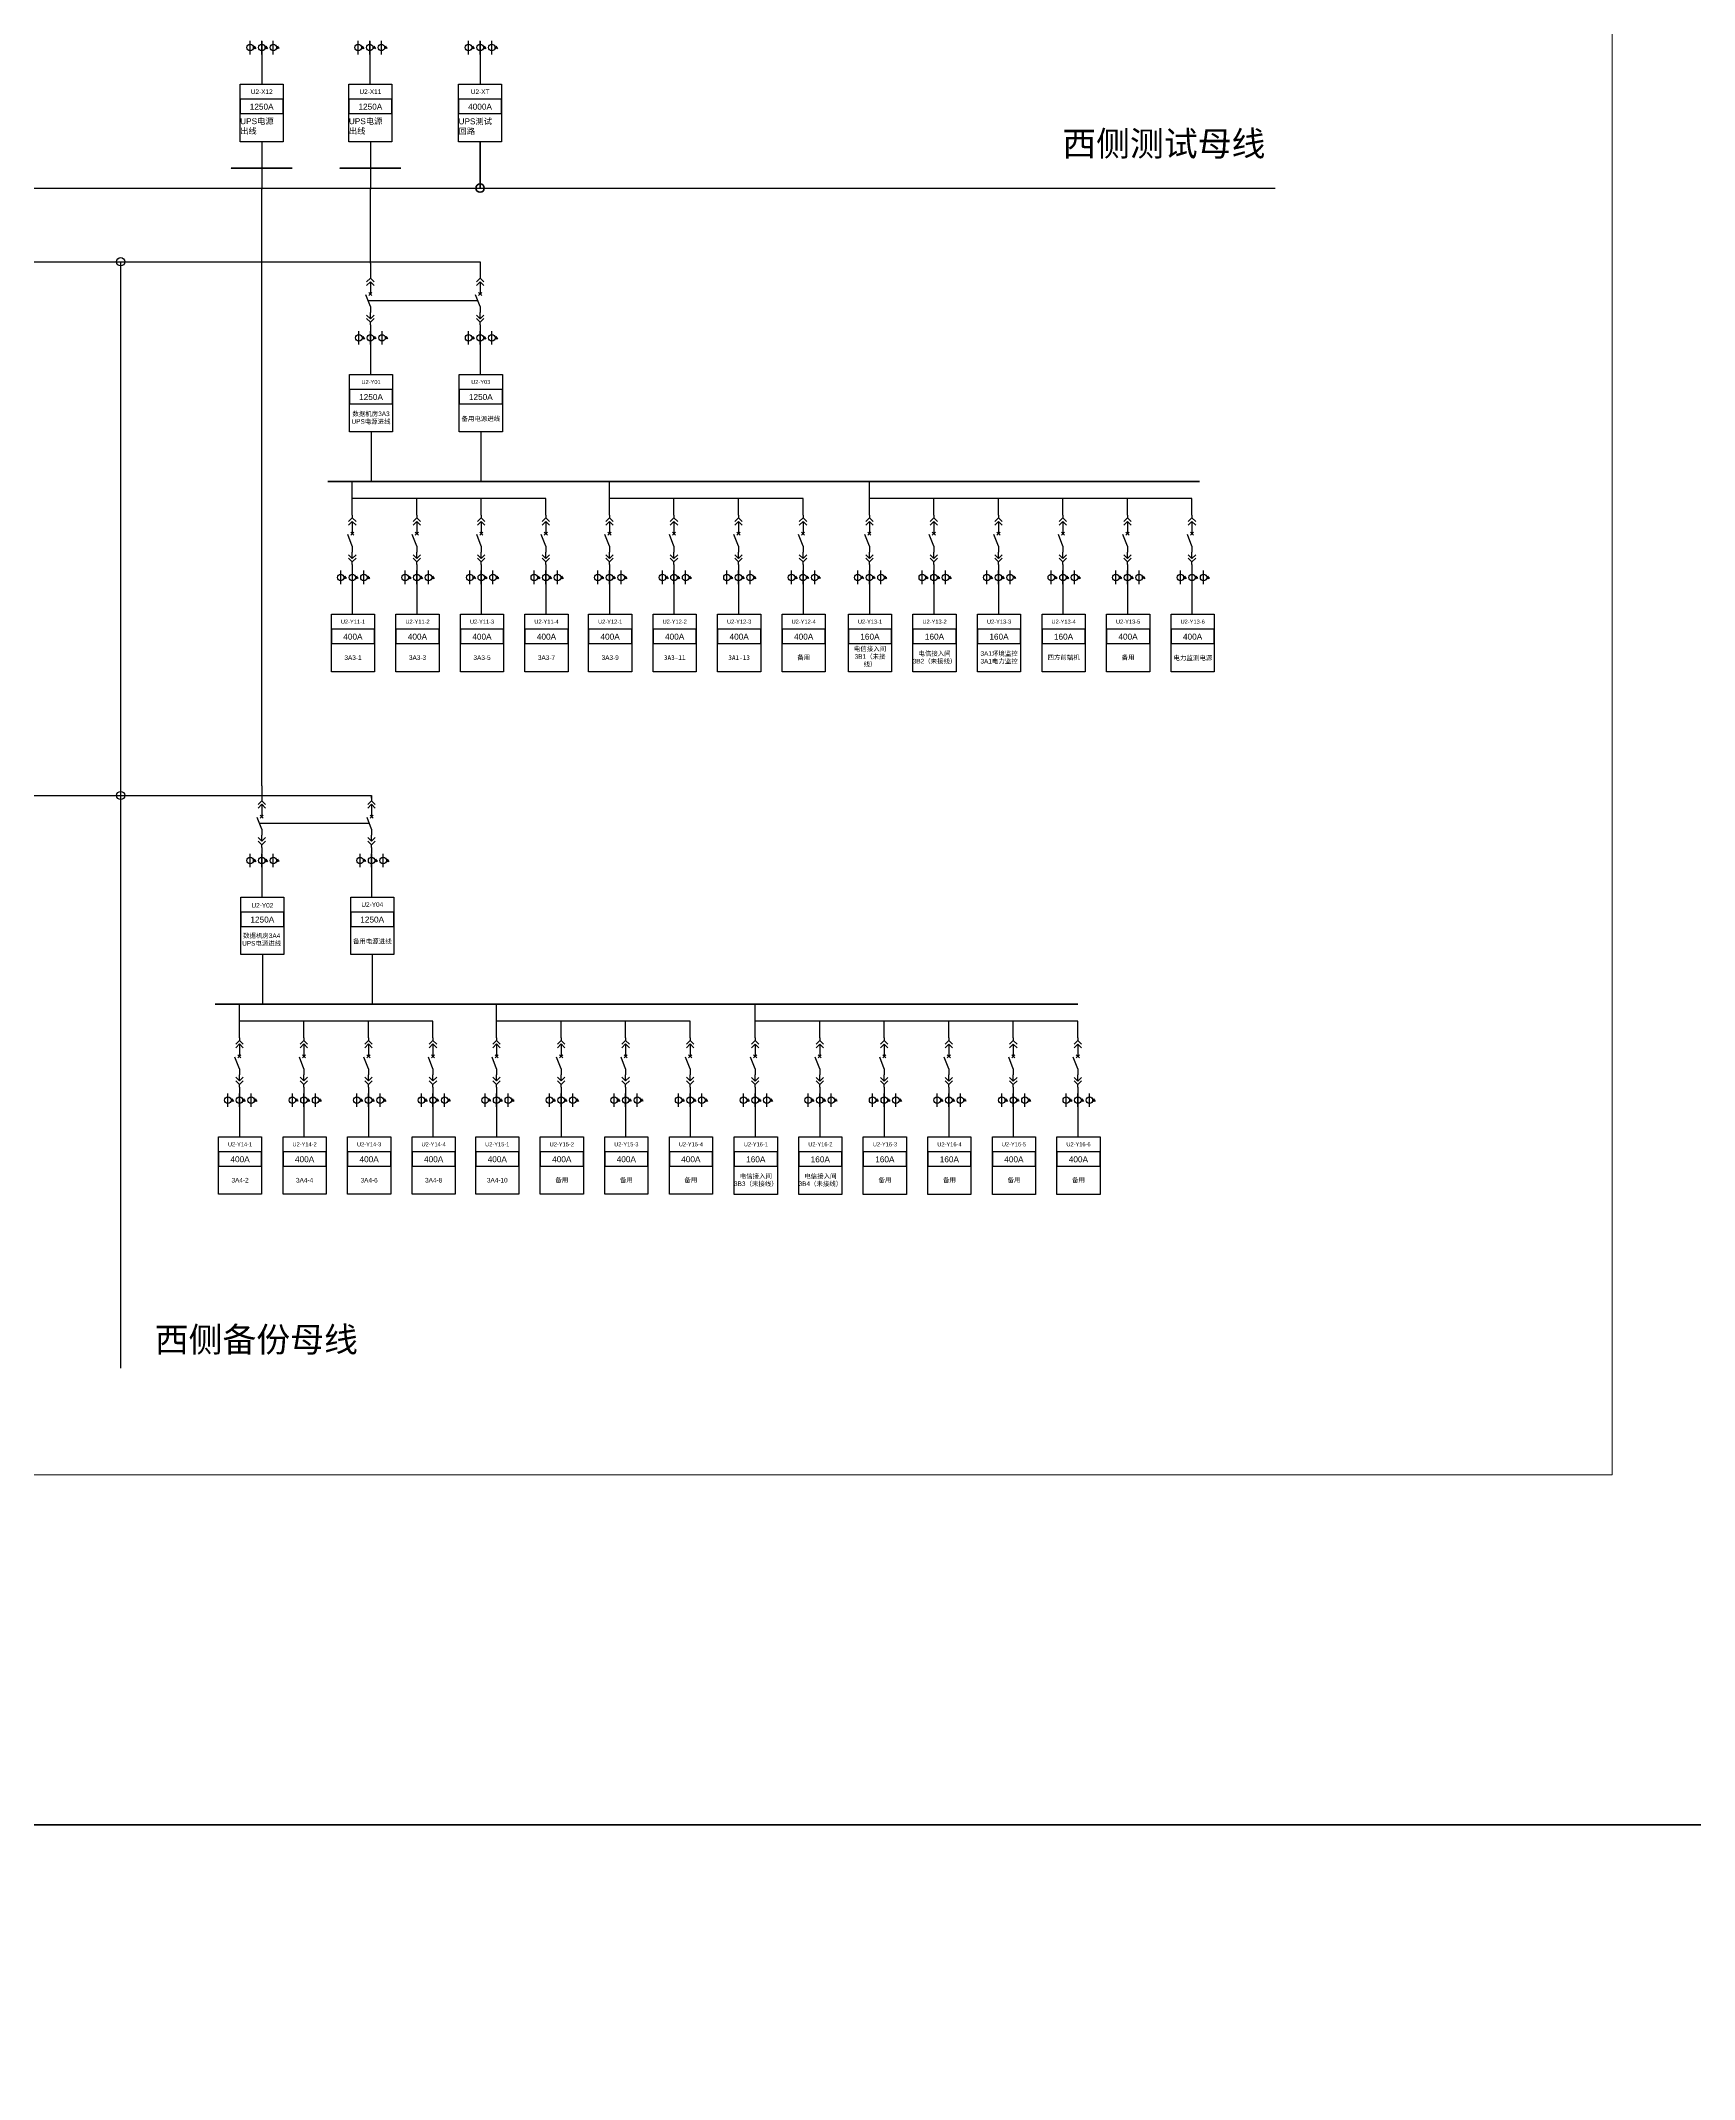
# Model space of a CAD drawing. Header units: millimetres. Extents: x -3460 to -460, y 6070 to 9130.
# Drawn here: x -2460.6 to -2260.7, y 6889.3 to 7135.6 of the extents above; entities that cross this region are included whole.
import ezdxf
from ezdxf.enums import TextEntityAlignment as Align

# ---------------------------------------------------------------- set-up
doc = ezdxf.new("R2010")
doc.units = ezdxf.units.MM
doc.header["$LTSCALE"] = 1000
doc.header["$MEASUREMENT"] = 0
doc.linetypes.add('DASHED', pattern=[0.75, 0.5, -0.25])
doc.linetypes.add('HIDDEN', pattern=[0.375, 0.25, -0.125])
doc.styles.get("Standard").update_dxf_attribs({"font": 'arial.ttf'})

# ---------------------------------------------------------------- blocks, each defined once
blk = doc.blocks.new('A$C03DD39B5')
for p, q in [((417, 475), (283, 392)), ((417, 422), (283, 339)), ((350, 333), (350, 467))]:
    blk.add_line(p, q)
blk.add_lwpolyline([(700, 167), (0, 167)])
blk.add_circle((350, 167), 167)
blk = doc.blocks.new('DYDQAA05')
at = {"color": 0}
blk.add_lwpolyline([(0, 0), (0, -7)], dxfattribs=at)
blk = doc.blocks.new('DYDQAA03')
at = {"color": 0}
for points in [[(0, 0), (0, -1.5)], [(-2.1, -3.6), (0, -1.5)], [(-2.1, -5.6), (0, -3.5)], [(2.1, -3.6), (0, -1.5)], [(2.1, -5.6), (0, -3.5)], [(0, -3.5), (0, -7)]]:
    blk.add_lwpolyline(points, dxfattribs=at)
blk = doc.blocks.new('DYDQAA09')
at = {"color": 0}
blk.add_lwpolyline([(0, 0), (0, -3.5)], dxfattribs=at)
blk.add_lwpolyline([(0, 0), (0, -3.5)], dxfattribs=at)
blk.add_lwpolyline([(0, 0), (0, -3.5)], dxfattribs=at)
blk.add_lwpolyline([(0, 0), (0, -3.5)], dxfattribs=at)
blk.add_lwpolyline([(0, 0), (0, -3.5)], dxfattribs=at)
blk.add_lwpolyline([(0, 0), (0, -3.5)], dxfattribs=at)
blk.add_lwpolyline([(0, 0), (0, -3.5)], dxfattribs=at)
blk.add_lwpolyline([(0, 0), (0, -3.5)], dxfattribs=at)
blk.add_lwpolyline([(0, 0), (0, -3.5)], dxfattribs=at)
blk = doc.blocks.new('DYDQ0201')
at = {"color": 0}
for points in [[(0.9, -0.9), (-0.9, 0.9)], [(-0.9, -0.9), (0.9, 0.9)], [(0, -7), (-2.6, -0.4)]]:
    blk.add_lwpolyline(points, dxfattribs=at)
blk = doc.blocks.new('DYDQAA04')
at = {"color": 0}
for points in [[(0, -3.5), (0, 0)], [(-2.1, -1.4), (0, -3.5)], [(-2.1, -3.4), (0, -5.5)], [(2.1, -1.4), (0, -3.5)], [(2.1, -3.4), (0, -5.5)], [(0, -7), (0, -5.5)]]:
    blk.add_lwpolyline(points, dxfattribs=at)

msp = doc.modelspace()

# ---------------------------------------------------------------- linework, layer by layer
for p, q in [((-2433.91, 7135.54, -5693.68), (-2433.91, 7133.9, -5693.68)), ((-2433.91, 7133.9, -5693.68), (-2433.91, 7130.33, -5693.68)), ((-2420.86, 7135.54, -5693.68), (-2420.86, 7133.9, -5693.68)), ((-2420.86, 7133.9, -5693.68), (-2420.86, 7130.33, -5693.68)), ((-2407.51, 7135.54, -5693.68), (-2407.51, 7133.9, -5693.68)), ((-2407.51, 7133.9, -5693.68), (-2407.51, 7130.33, -5693.68)), ((-2433.91, 7123.38, -5693.68), (-2433.91, 7117.66, -5693.68)), ((-2420.78, 7123.38, -5725.17), (-2420.78, 7117.66, -5725.17)), ((-2433.91, 7045.55, -9999.96), (-2433.91, 7117.78, -8616.68)), ((-2420.78, 7108.7, -9643.29), (-2420.78, 7117.66, -8260.01)), ((-2420.78, 7100.46, -7442.06), (-2420.78, 7098.83, -7442.06)), ((-2420.78, 7098.83, -7442.06), (-2420.78, 7095.26, -7442.06)), ((-2420.7, 7088.31, -7473.55), (-2420.7, 7082.32, -7002)), ((-2422.96, 7078.25, -8385.29), (-2422.96, 7082.32, -7002)), ((-2391.88, 7078.25, -8385.29), (-2391.88, 7082.32, -7002)), ((-2360.46, 7078.25, -8385.29), (-2360.46, 7082.32, -7002)), ((-2415.17, 7080.29, -7002), (-2422.96, 7080.29, -7693.64)), ((-2415.17, 7078.25, -7002), (-2415.17, 7080.29, -7002)), ((-2407.37, 7080.29, -6310.36), (-2415.17, 7080.29, -7002)), ((-2407.37, 7078.25, -6310.36), (-2407.37, 7080.29, -6310.36)), ((-2399.57, 7080.29, -5618.72), (-2407.37, 7080.29, -6310.36)), ((-2399.57, 7078.25, -5618.72), (-2399.57, 7080.29, -5618.72)), ((-2384.08, 7080.29, -7002), (-2391.88, 7080.29, -7693.64)), ((-2384.08, 7078.25, -7002), (-2384.08, 7080.29, -7002)), ((-2376.28, 7080.29, -6310.36), (-2384.08, 7080.29, -7002)), ((-2376.28, 7078.25, -6310.36), (-2376.28, 7080.29, -6310.36)), ((-2368.48, 7080.29, -5618.72), (-2376.28, 7080.29, -6310.36)), ((-2368.48, 7078.25, -5618.72), (-2368.48, 7080.29, -5618.72)), ((-2352.66, 7080.29, -7002), (-2360.46, 7080.29, -7693.64)), ((-2352.66, 7078.25, -7002), (-2352.66, 7080.29, -7002)), ((-2344.86, 7080.29, -6310.36), (-2352.66, 7080.29, -7002)), ((-2344.86, 7078.25, -6310.36), (-2344.86, 7080.29, -6310.36)), ((-2337.06, 7080.29, -5618.72), (-2344.86, 7080.29, -6310.36)), ((-2337.06, 7078.25, -5618.72), (-2337.06, 7080.29, -5618.72)), ((-2329.26, 7080.29, -4926.64), (-2337.06, 7080.29, -5618.28)), ((-2329.26, 7078.25, -4926.64), (-2329.26, 7080.29, -4926.64)), ((-2321.46, 7080.29, -4235), (-2329.26, 7080.29, -4926.64)), ((-2321.46, 7078.25, -4235), (-2321.46, 7080.29, -4235)), ((-2422.96, 7071.5, -6184.06), (-2422.96, 7069.86, -6184.06)), ((-2422.96, 7069.86, -6184.06), (-2422.96, 7066.3, -6184.06)), ((-2415.17, 7071.5, -4800.78), (-2415.17, 7069.86, -4800.78)), ((-2415.17, 7069.86, -4800.78), (-2415.17, 7066.3, -4800.78)), ((-2407.37, 7071.5, -4109.14), (-2407.37, 7069.86, -4109.14)), ((-2407.37, 7069.86, -4109.14), (-2407.37, 7066.3, -4109.14)), ((-2399.57, 7071.5, -3417.5), (-2399.57, 7069.86, -3417.5)), ((-2399.57, 7069.86, -3417.5), (-2399.57, 7066.3, -3417.5)), ((-2391.88, 7071.5, -6184.06), (-2391.88, 7069.86, -6184.06)), ((-2391.88, 7069.86, -6184.06), (-2391.88, 7066.3, -6184.06)), ((-2384.08, 7071.5, -4800.78), (-2384.08, 7069.86, -4800.78)), ((-2384.08, 7069.86, -4800.78), (-2384.08, 7066.3, -4800.78)), ((-2376.28, 7071.5, -4109.14), (-2376.28, 7069.86, -4109.14)), ((-2376.28, 7069.86, -4109.14), (-2376.28, 7066.3, -4109.14)), ((-2368.48, 7071.5, -3417.5), (-2368.48, 7069.86, -3417.5)), ((-2368.48, 7069.86, -3417.5), (-2368.48, 7066.3, -3417.5)), ((-2360.46, 7071.5, -6184.06), (-2360.46, 7069.86, -6184.06)), ((-2360.46, 7069.86, -6184.06), (-2360.46, 7066.3, -6184.06)), ((-2352.66, 7071.5, -4800.78), (-2352.66, 7069.86, -4800.78)), ((-2352.66, 7069.86, -4800.78), (-2352.66, 7066.3, -4800.78)), ((-2344.86, 7071.5, -4109.14), (-2344.86, 7069.86, -4109.14)), ((-2344.86, 7069.86, -4109.14), (-2344.86, 7066.3, -4109.14)), ((-2337.06, 7071.5, -3417.5), (-2337.06, 7069.86, -3417.5)), ((-2337.06, 7069.86, -3417.5), (-2337.06, 7066.3, -3417.5)), ((-2329.26, 7071.5, -2725.42), (-2329.26, 7069.86, -2725.42)), ((-2329.26, 7069.86, -2725.42), (-2329.26, 7066.3, -2725.42)), ((-2321.46, 7071.5, -2033.78), (-2321.46, 7069.86, -2033.78)), ((-2321.46, 7069.86, -2033.78), (-2321.46, 7066.3, -2033.78)), ((-2433.91, 7037.31, -7798.74), (-2433.91, 7035.67, -7798.74)), ((-2433.91, 7035.67, -7798.74), (-2433.91, 7032.1, -7798.74)), ((-2433.83, 7025.15, -7830.23), (-2433.83, 7019.17, -7358.68)), ((-2436.61, 7015.1, -8741.96), (-2436.61, 7019.17, -7358.68)), ((-2405.52, 7015.1, -8741.96), (-2405.52, 7019.17, -7358.68)), ((-2374.26, 7015.09, -8742.8), (-2374.26, 7019.16, -7359.52)), ((-2428.81, 7017.13, -7358.68), (-2436.61, 7017.13, -8050.32)), ((-2428.81, 7015.1, -7358.68), (-2428.81, 7017.13, -7358.68)), ((-2421.01, 7017.13, -6667.03), (-2428.81, 7017.13, -7358.68)), ((-2421.01, 7015.1, -6667.03), (-2421.01, 7017.13, -6667.03)), ((-2413.21, 7017.13, -5975.39), (-2421.01, 7017.13, -6667.03)), ((-2413.21, 7015.1, -5975.39), (-2413.21, 7017.13, -5975.39)), ((-2397.72, 7017.13, -7358.68), (-2405.52, 7017.13, -8050.32)), ((-2397.72, 7015.1, -7358.68), (-2397.72, 7017.13, -7358.68)), ((-2389.92, 7017.13, -6667.03), (-2397.72, 7017.13, -7358.68)), ((-2389.92, 7015.1, -6667.03), (-2389.92, 7017.13, -6667.03)), ((-2382.12, 7017.13, -5975.39), (-2389.92, 7017.13, -6667.03)), ((-2382.12, 7015.1, -5975.39), (-2382.12, 7017.13, -5975.39)), ((-2366.46, 7017.13, -7359.52), (-2374.26, 7017.13, -8051.16)), ((-2366.46, 7015.09, -7359.52), (-2366.46, 7017.13, -7359.52)), ((-2358.66, 7017.13, -6667.88), (-2366.46, 7017.13, -7359.52)), ((-2358.66, 7015.09, -6667.88), (-2358.66, 7017.13, -6667.88)), ((-2350.86, 7017.13, -5976.24), (-2358.66, 7017.13, -6667.88)), ((-2350.86, 7015.09, -5976.24), (-2350.86, 7017.13, -5976.24)), ((-2343.06, 7017.13, -5284.16), (-2350.86, 7017.13, -5975.8)), ((-2343.06, 7015.09, -5284.16), (-2343.06, 7017.13, -5284.16)), ((-2335.26, 7017.13, -4592.52), (-2343.06, 7017.13, -5284.16)), ((-2335.26, 7015.09, -4592.52), (-2335.26, 7017.13, -4592.52)), ((-2436.61, 7008.35, -6540.73), (-2436.61, 7006.71, -6540.73)), ((-2428.81, 7008.35, -5157.45), (-2428.81, 7006.71, -5157.45)), ((-2421.01, 7008.35, -4465.81), (-2421.01, 7006.71, -4465.81)), ((-2413.21, 7008.35, -3774.17), (-2413.21, 7006.71, -3774.17)), ((-2405.52, 7008.35, -6540.73), (-2405.52, 7006.71, -6540.73)), ((-2397.72, 7008.35, -5157.45), (-2397.72, 7006.71, -5157.45)), ((-2389.92, 7008.35, -4465.81), (-2389.92, 7006.71, -4465.81)), ((-2382.12, 7008.35, -3774.17), (-2382.12, 7006.71, -3774.17)), ((-2374.26, 7008.34, -6541.58), (-2374.26, 7006.7, -6541.58)), ((-2366.46, 7008.34, -5158.3), (-2366.46, 7006.7, -5158.3)), ((-2358.66, 7008.34, -4466.66), (-2358.66, 7006.7, -4466.66)), ((-2350.86, 7008.34, -3775.02), (-2350.86, 7006.7, -3775.02)), ((-2343.06, 7008.34, -3082.93), (-2343.06, 7006.7, -3082.93)), ((-2335.26, 7008.34, -2391.29), (-2335.26, 7006.7, -2391.29)), ((-2436.61, 7006.71, -6540.73), (-2436.61, 7003.14, -6540.73)), ((-2428.81, 7006.71, -5157.45), (-2428.81, 7003.14, -5157.45)), ((-2421.01, 7006.71, -4465.81), (-2421.01, 7003.14, -4465.81)), ((-2413.21, 7006.71, -3774.17), (-2413.21, 7003.14, -3774.17)), ((-2405.52, 7006.71, -6540.73), (-2405.52, 7003.14, -6540.73)), ((-2397.72, 7006.71, -5157.45), (-2397.72, 7003.14, -5157.45)), ((-2389.92, 7006.71, -4465.81), (-2389.92, 7003.14, -4465.81)), ((-2382.12, 7006.71, -3774.17), (-2382.12, 7003.14, -3774.17)), ((-2374.26, 7006.7, -6541.58), (-2374.26, 7003.14, -6541.58)), ((-2366.46, 7006.7, -5158.3), (-2366.46, 7003.14, -5158.3)), ((-2358.66, 7006.7, -4466.66), (-2358.66, 7003.14, -4466.66)), ((-2350.86, 7006.7, -3775.02), (-2350.86, 7003.14, -3775.02)), ((-2343.06, 7006.7, -3082.93), (-2343.06, 7003.14, -3082.93)), ((-2335.26, 7006.7, -2391.29), (-2335.26, 7003.14, -2391.29))]:
    msp.add_line(p, q)
at = {"color": 1, "lineweight": 40}
for p, q in [((-2407.51, 7123.38, -5726.19), (-2407.51, 7117.78, -7801.11)), ((-2425.92, 7082.32, -7002), (-2320.54, 7082.32, -7002)), ((-2439.56, 7019.17, -7358.68), (-2335.26, 7019.17, -7358.68))]:
    msp.add_line(p, q, dxfattribs=at)
at = {"color": 1, "lineweight": 30}
for p, q in [((-2511.76, 7117.78, -7801.11), (-2399.69, 7117.78, -7801.11)), ((-2399.69, 7117.78, -7801.11), (-2311.4, 7117.78, -7801.11))]:
    msp.add_line(p, q, dxfattribs=at)
at = {"color": 5, "lineweight": 30}
for p, q in [((-2511.76, 7108.88, -11687.75), (-2407.51, 7108.88, -11687.75)), ((-2450.97, 7108.88, -12075.91), (-2450.97, 6975.19, -12075.91)), ((-2524.35, 7044.38, -11131.67), (-2420.63, 7044.38, -11131.67))]:
    msp.add_line(p, q, dxfattribs=at)
at = {"color": 5}
for p, q in [((-2407.51, 7108.88, -11687.75), (-2407.51, 7107.21, -9643.29)), ((-2407.51, 7100.46, -7442.06), (-2407.51, 7098.83, -7442.06)), ((-2407.51, 7098.83, -7442.06), (-2407.51, 7095.26, -7442.06)), ((-2407.43, 7088.31, -7473.55), (-2407.43, 7082.32, -7002)), ((-2420.63, 7037.31, -6194.34), (-2420.63, 7035.67, -6194.34)), ((-2420.63, 7035.67, -6194.34), (-2420.63, 7032.1, -6194.34)), ((-2420.55, 7025.15, -6225.83), (-2420.55, 7019.17, -5754.28))]:
    msp.add_line(p, q, dxfattribs=at)
at = {"linetype": 'DASHED', "ltscale": 2}
msp.add_line((-2421.06, 7104.19, -9643.29), (-2407.77, 7104.19, -9643.29), dxfattribs=at)
at = {"color": 5, "lineweight": 40}
msp.add_line((-2420.63, 7044.38, -11131.67), (-2420.63, 7044.06, -8395.57), dxfattribs=at)
at = {"linetype": 'HIDDEN', "ltscale": 2}
msp.add_line((-2434.19, 7041.04, -8395.57), (-2420.91, 7041.04, -8395.57), dxfattribs=at)
at = {"lineweight": 80, "ltscale": 0.001071}
for points in [[(-3460, 7310), (-460, 7310), (-460, 6920), (-3460, 6920)], [(-3460, 6920), (-460, 6920), (-460, 6470), (-3460, 6470)]]:
    msp.add_lwpolyline(points, close=True, dxfattribs=at)
at = {"color": 1, "lineweight": 13, "ltscale": 0.001071}
msp.add_lwpolyline([(-2620, 7262.05), (-2270.66, 7262.05), (-2270.66, 6962.31), (-2620, 6962.31)], close=True, dxfattribs=at)
for points, elevation in [([(-2436.52, 7130.33), (-2431.31, 7130.33), (-2431.31, 7123.38), (-2436.52, 7123.38)], -5693.68), ([(-2423.38, 7130.33), (-2418.17, 7130.33), (-2418.17, 7123.38), (-2423.38, 7123.38)], -5725.17), ([(-2436.52, 7126.78), (-2431.31, 7126.78), (-2431.31, 7128.52), (-2436.52, 7128.52)], -5693.68), ([(-2423.38, 7126.78), (-2418.17, 7126.78), (-2418.17, 7128.52), (-2423.38, 7128.52)], -5725.17), ([(-2423.3, 7095.26), (-2418.09, 7095.26), (-2418.09, 7088.31), (-2423.3, 7088.31)], -7473.55), ([(-2423.3, 7091.71), (-2418.09, 7091.71), (-2418.09, 7093.44), (-2423.3, 7093.44)], -7473.55), ([(-2425.49, 7066.3), (-2420.28, 7066.3), (-2420.28, 7059.34), (-2425.49, 7059.34)], -6215.55), ([(-2417.69, 7066.3), (-2412.48, 7066.3), (-2412.48, 7059.34), (-2417.69, 7059.34)], -4832.27), ([(-2409.89, 7066.3), (-2404.68, 7066.3), (-2404.68, 7059.34), (-2409.89, 7059.34)], -4140.63), ([(-2402.09, 7066.3), (-2396.88, 7066.3), (-2396.88, 7059.34), (-2402.09, 7059.34)], -3448.99), ([(-2394.4, 7066.3), (-2389.19, 7066.3), (-2389.19, 7059.34), (-2394.4, 7059.34)], -6215.55), ([(-2386.6, 7066.3), (-2381.39, 7066.3), (-2381.39, 7059.34), (-2386.6, 7059.34)], -4832.27), ([(-2378.8, 7066.3), (-2373.59, 7066.3), (-2373.59, 7059.34), (-2378.8, 7059.34)], -4140.63), ([(-2371, 7066.3), (-2365.79, 7066.3), (-2365.79, 7059.34), (-2371, 7059.34)], -3448.99), ([(-2362.99, 7066.3), (-2357.78, 7066.3), (-2357.78, 7059.34), (-2362.99, 7059.34)], -6215.55), ([(-2355.19, 7066.3), (-2349.98, 7066.3), (-2349.98, 7059.34), (-2355.19, 7059.34)], -4832.27), ([(-2347.39, 7066.3), (-2342.18, 7066.3), (-2342.18, 7059.34), (-2347.39, 7059.34)], -4140.63), ([(-2339.59, 7066.3), (-2334.38, 7066.3), (-2334.38, 7059.34), (-2339.59, 7059.34)], -3448.99), ([(-2331.78, 7066.3), (-2326.57, 7066.3), (-2326.57, 7059.34), (-2331.78, 7059.34)], -2756.91), ([(-2323.98, 7066.3), (-2318.77, 7066.3), (-2318.77, 7059.34), (-2323.98, 7059.34)], -2065.26), ([(-2425.49, 7062.74), (-2420.28, 7062.74), (-2420.28, 7064.48), (-2425.49, 7064.48)], -6215.55), ([(-2417.69, 7062.74), (-2412.48, 7062.74), (-2412.48, 7064.48), (-2417.69, 7064.48)], -4832.27), ([(-2409.89, 7062.74), (-2404.68, 7062.74), (-2404.68, 7064.48), (-2409.89, 7064.48)], -4140.63), ([(-2402.09, 7062.74), (-2396.88, 7062.74), (-2396.88, 7064.48), (-2402.09, 7064.48)], -3448.99), ([(-2394.4, 7062.74), (-2389.19, 7062.74), (-2389.19, 7064.48), (-2394.4, 7064.48)], -6215.55), ([(-2386.6, 7062.74), (-2381.39, 7062.74), (-2381.39, 7064.48), (-2386.6, 7064.48)], -4832.27), ([(-2378.8, 7062.74), (-2373.59, 7062.74), (-2373.59, 7064.48), (-2378.8, 7064.48)], -4140.63), ([(-2371, 7062.74), (-2365.79, 7062.74), (-2365.79, 7064.48), (-2371, 7064.48)], -3448.99), ([(-2362.99, 7062.74), (-2357.78, 7062.74), (-2357.78, 7064.48), (-2362.99, 7064.48)], -6215.55), ([(-2355.19, 7062.74), (-2349.98, 7062.74), (-2349.98, 7064.48), (-2355.19, 7064.48)], -4832.27), ([(-2347.39, 7062.74), (-2342.18, 7062.74), (-2342.18, 7064.48), (-2347.39, 7064.48)], -4140.63), ([(-2339.59, 7062.74), (-2334.38, 7062.74), (-2334.38, 7064.48), (-2339.59, 7064.48)], -3448.99), ([(-2331.78, 7062.74), (-2326.57, 7062.74), (-2326.57, 7064.48), (-2331.78, 7064.48)], -2756.91), ([(-2323.98, 7062.74), (-2318.77, 7062.74), (-2318.77, 7064.48), (-2323.98, 7064.48)], -2065.26), ([(-2436.44, 7032.1), (-2431.23, 7032.1), (-2431.23, 7025.15), (-2436.44, 7025.15)], -7830.23), ([(-2436.44, 7028.55), (-2431.23, 7028.55), (-2431.23, 7030.29), (-2436.44, 7030.29)], -7830.23), ([(-2439.13, 7003.14), (-2433.92, 7003.14), (-2433.92, 6996.19), (-2439.13, 6996.19)], -6572.22), ([(-2431.33, 7003.14), (-2426.12, 7003.14), (-2426.12, 6996.19), (-2431.33, 6996.19)], -5188.94), ([(-2423.53, 7003.14), (-2418.32, 7003.14), (-2418.32, 6996.19), (-2423.53, 6996.19)], -4497.3), ([(-2415.73, 7003.14), (-2410.52, 7003.14), (-2410.52, 6996.19), (-2415.73, 6996.19)], -3805.66), ([(-2408.04, 7003.14), (-2402.83, 7003.14), (-2402.83, 6996.19), (-2408.04, 6996.19)], -6572.22), ([(-2400.24, 7003.14), (-2395.03, 7003.14), (-2395.03, 6996.19), (-2400.24, 6996.19)], -5188.94), ([(-2392.44, 7003.14), (-2387.23, 7003.14), (-2387.23, 6996.19), (-2392.44, 6996.19)], -4497.3), ([(-2384.64, 7003.14), (-2379.43, 7003.14), (-2379.43, 6996.19), (-2384.64, 6996.19)], -3805.66), ([(-2376.79, 7003.14), (-2371.58, 7003.14), (-2371.58, 6996.18), (-2376.79, 6996.18)], -6573.07), ([(-2368.99, 7003.14), (-2363.78, 7003.14), (-2363.78, 6996.18), (-2368.99, 6996.18)], -5189.79), ([(-2361.19, 7003.14), (-2355.98, 7003.14), (-2355.98, 6996.18), (-2361.19, 6996.18)], -4498.15), ([(-2353.39, 7003.14), (-2348.18, 7003.14), (-2348.18, 6996.18), (-2353.39, 6996.18)], -3806.51), ([(-2345.58, 7003.14), (-2340.37, 7003.14), (-2340.37, 6996.18), (-2345.58, 6996.18)], -3114.42), ([(-2337.78, 7003.14), (-2332.57, 7003.14), (-2332.57, 6996.18), (-2337.78, 6996.18)], -2422.78), ([(-2439.13, 6999.59), (-2433.92, 6999.59), (-2433.92, 7001.33), (-2439.13, 7001.33)], -6572.22), ([(-2431.33, 6999.59), (-2426.12, 6999.59), (-2426.12, 7001.33), (-2431.33, 7001.33)], -5188.94), ([(-2423.53, 6999.59), (-2418.32, 6999.59), (-2418.32, 7001.33), (-2423.53, 7001.33)], -4497.3), ([(-2415.73, 6999.59), (-2410.52, 6999.59), (-2410.52, 7001.33), (-2415.73, 7001.33)], -3805.66), ([(-2408.04, 6999.59), (-2402.83, 6999.59), (-2402.83, 7001.33), (-2408.04, 7001.33)], -6572.22), ([(-2400.24, 6999.59), (-2395.03, 6999.59), (-2395.03, 7001.33), (-2400.24, 7001.33)], -5188.94), ([(-2392.44, 6999.59), (-2387.23, 6999.59), (-2387.23, 7001.33), (-2392.44, 7001.33)], -4497.3), ([(-2384.64, 6999.59), (-2379.43, 6999.59), (-2379.43, 7001.33), (-2384.64, 7001.33)], -3805.66), ([(-2376.79, 6999.59), (-2371.58, 6999.59), (-2371.58, 7001.32), (-2376.79, 7001.32)], -6573.07), ([(-2368.99, 6999.59), (-2363.78, 6999.59), (-2363.78, 7001.32), (-2368.99, 7001.32)], -5189.79), ([(-2361.19, 6999.59), (-2355.98, 6999.59), (-2355.98, 7001.32), (-2361.19, 7001.32)], -4498.15), ([(-2353.39, 6999.59), (-2348.18, 6999.59), (-2348.18, 7001.32), (-2353.39, 7001.32)], -3806.51), ([(-2345.58, 6999.59), (-2340.37, 6999.59), (-2340.37, 7001.32), (-2345.58, 7001.32)], -3114.42), ([(-2337.78, 6999.59), (-2332.57, 6999.59), (-2332.57, 7001.32), (-2337.78, 7001.32)], -2422.78)]:
    msp.add_lwpolyline(points, close=True, dxfattribs=dict(elevation=elevation))
at = {"color": 1, "elevation": -5726.19}
for points in [[(-2410.12, 7130.33), (-2404.91, 7130.33), (-2404.91, 7123.38), (-2410.12, 7123.38)], [(-2410.12, 7126.78), (-2404.91, 7126.78), (-2404.91, 7128.52), (-2410.12, 7128.52)]]:
    msp.add_lwpolyline(points, close=True, dxfattribs=at)
at = {"color": 1, "lineweight": 40, "ltscale": 100}
for points, elevation in [([(-2430.23, 7120.17), (-2437.6, 7120.17), (-2437.6, 7120.17)], -16194.74), ([(-2417.09, 7120.17), (-2424.46, 7120.17), (-2424.46, 7120.17)], -16226.22)]:
    msp.add_lwpolyline(points, dxfattribs=dict(at, elevation=elevation))
at = {"color": 5}
for points, elevation in [([(-2410.03, 7095.26), (-2404.82, 7095.26), (-2404.82, 7088.31), (-2410.03, 7088.31)], -7473.55), ([(-2410.03, 7091.71), (-2404.82, 7091.71), (-2404.82, 7093.44), (-2410.03, 7093.44)], -7473.55), ([(-2423.15, 7032.1), (-2417.95, 7032.1), (-2417.95, 7025.15), (-2423.15, 7025.15)], -6225.83), ([(-2423.15, 7028.55), (-2417.95, 7028.55), (-2417.95, 7030.29), (-2423.15, 7030.29)], -6225.83)]:
    msp.add_lwpolyline(points, close=True, dxfattribs=dict(at, elevation=elevation))
at = {"color": 1, "lineweight": 40}
msp.add_circle((-2407.51, 7117.78, -7801.11), 0.5, dxfattribs=at)
at = {"color": 5, "lineweight": 30}
for centre in [(-2450.97, 7108.88, -11687.75), (-2450.97, 7044.38, -11131.67)]:
    msp.add_circle(centre, 0.5, dxfattribs=at)

# ---------------------------------------------------------------- block references
at = {"linetype": 'Continuous', "xscale": 0.00233888397733859, "yscale": 0.00233888397733859, "zscale": 0.00233888397733859, "rotation": 270}
for p in [(-2435.71, 7135.58, -5693.68), (-2434.3, 7135.58, -5693.68), (-2432.9, 7135.58, -5693.68), (-2422.65, 7135.58, -5693.68), (-2421.25, 7135.58, -5693.68), (-2419.84, 7135.58, -5693.68), (-2409.31, 7135.58, -5693.68), (-2407.9, 7135.58, -5693.68), (-2406.5, 7135.58, -5693.68), (-2422.57, 7100.51, -7442.06), (-2421.17, 7100.51, -7442.06), (-2419.76, 7100.51, -7442.06), (-2424.76, 7071.55, -6184.06), (-2423.35, 7071.55, -6184.06), (-2421.95, 7071.55, -6184.06), (-2416.96, 7071.55, -4800.78), (-2415.56, 7071.55, -4800.78), (-2414.15, 7071.55, -4800.78), (-2409.16, 7071.55, -4109.14), (-2407.76, 7071.55, -4109.14), (-2406.35, 7071.55, -4109.14), (-2401.36, 7071.55, -3417.5), (-2399.96, 7071.55, -3417.5), (-2398.55, 7071.55, -3417.5), (-2393.67, 7071.55, -6184.06), (-2392.26, 7071.55, -6184.06), (-2390.86, 7071.55, -6184.06), (-2385.87, 7071.55, -4800.78), (-2384.47, 7071.55, -4800.78), (-2383.06, 7071.55, -4800.78), (-2378.07, 7071.55, -4109.14), (-2376.67, 7071.55, -4109.14), (-2375.26, 7071.55, -4109.14), (-2370.27, 7071.55, -3417.5), (-2368.87, 7071.55, -3417.5), (-2367.46, 7071.55, -3417.5), (-2362.26, 7071.55, -6184.06), (-2360.85, 7071.55, -6184.06), (-2359.45, 7071.55, -6184.06), (-2354.46, 7071.55, -4800.78), (-2353.05, 7071.55, -4800.78), (-2351.65, 7071.55, -4800.78), (-2346.66, 7071.55, -4109.14), (-2345.25, 7071.55, -4109.14), (-2343.85, 7071.55, -4109.14), (-2338.86, 7071.55, -3417.5), (-2337.45, 7071.55, -3417.5), (-2336.05, 7071.55, -3417.5), (-2331.05, 7071.55, -2725.42), (-2329.65, 7071.55, -2725.42), (-2328.25, 7071.55, -2725.42), (-2323.25, 7071.55, -2033.78), (-2321.85, 7071.55, -2033.78), (-2320.45, 7071.55, -2033.78), (-2435.71, 7037.35, -7798.74), (-2434.3, 7037.35, -7798.74), (-2432.9, 7037.35, -7798.74), (-2438.4, 7008.39, -6540.73), (-2437, 7008.39, -6540.73), (-2435.59, 7008.39, -6540.73), (-2430.6, 7008.39, -5157.45), (-2429.2, 7008.39, -5157.45), (-2427.79, 7008.39, -5157.45), (-2422.8, 7008.39, -4465.81), (-2421.4, 7008.39, -4465.81), (-2419.99, 7008.39, -4465.81), (-2415, 7008.39, -3774.17), (-2413.6, 7008.39, -3774.17), (-2412.19, 7008.39, -3774.17), (-2407.31, 7008.39, -6540.73), (-2405.91, 7008.39, -6540.73), (-2404.5, 7008.39, -6540.73), (-2399.51, 7008.39, -5157.45), (-2398.11, 7008.39, -5157.45), (-2396.7, 7008.39, -5157.45), (-2391.71, 7008.39, -4465.81), (-2390.31, 7008.39, -4465.81), (-2388.9, 7008.39, -4465.81), (-2383.91, 7008.39, -3774.17), (-2382.51, 7008.39, -3774.17), (-2381.1, 7008.39, -3774.17), (-2376.06, 7008.39, -6541.58), (-2374.65, 7008.39, -6541.58), (-2373.25, 7008.39, -6541.58), (-2368.26, 7008.39, -5158.3), (-2366.85, 7008.39, -5158.3), (-2365.45, 7008.39, -5158.3), (-2360.46, 7008.39, -4466.66), (-2359.05, 7008.39, -4466.66), (-2357.65, 7008.39, -4466.66), (-2352.66, 7008.39, -3775.02), (-2351.25, 7008.39, -3775.02), (-2349.85, 7008.39, -3775.02), (-2344.85, 7008.39, -3082.93), (-2343.45, 7008.39, -3082.93), (-2342.05, 7008.39, -3082.93), (-2337.05, 7008.39, -2391.29), (-2335.65, 7008.39, -2391.29), (-2334.25, 7008.39, -2391.29)]:
    msp.add_blockref('A$C03DD39B5', p, dxfattribs=at)
at = {"xscale": 0.2128962921302706, "yscale": 0.2128962921302706, "zscale": 0.2128962921302706}
for name, p in [('DYDQAA03', (-2420.78, 7107.21, -9643.29)), ('DYDQAA05', (-2420.78, 7108.7, -9643.29)), ('DYDQ0201', (-2420.78, 7104.98, -9643.29)), ('DYDQAA09', (-2420.78, 7105.72, -9643.29)), ('DYDQAA04', (-2420.78, 7102.74, -9643.29)), ('DYDQAA09', (-2420.78, 7103.49, -9643.29)), ('DYDQAA09', (-2420.78, 7101.25, -9643.29)), ('DYDQAA03', (-2422.96, 7078.25, -8385.29)), ('DYDQAA03', (-2415.17, 7078.25, -7002)), ('DYDQAA03', (-2407.37, 7078.25, -6310.36)), ('DYDQAA03', (-2399.57, 7078.25, -5618.72)), ('DYDQAA03', (-2391.88, 7078.25, -8385.29)), ('DYDQAA03', (-2384.08, 7078.25, -7002)), ('DYDQAA03', (-2376.28, 7078.25, -6310.36)), ('DYDQAA03', (-2368.48, 7078.25, -5618.72)), ('DYDQAA03', (-2360.46, 7078.25, -8385.29)), ('DYDQAA03', (-2352.66, 7078.25, -7002)), ('DYDQAA03', (-2344.86, 7078.25, -6310.36)), ('DYDQAA03', (-2337.06, 7078.25, -5618.72)), ('DYDQAA03', (-2329.26, 7078.25, -4926.64)), ('DYDQAA03', (-2321.46, 7078.25, -4235)), ('DYDQ0201', (-2422.96, 7076.02, -8385.29)), ('DYDQAA09', (-2422.96, 7076.76, -8385.29)), ('DYDQ0201', (-2415.17, 7076.02, -7002)), ('DYDQAA09', (-2415.17, 7076.76, -7002)), ('DYDQ0201', (-2407.37, 7076.02, -6310.36)), ('DYDQAA09', (-2407.37, 7076.76, -6310.36)), ('DYDQ0201', (-2399.57, 7076.02, -5618.72)), ('DYDQAA09', (-2399.57, 7076.76, -5618.72)), ('DYDQ0201', (-2391.88, 7076.02, -8385.29)), ('DYDQAA09', (-2391.88, 7076.76, -8385.29)), ('DYDQ0201', (-2384.08, 7076.02, -7002)), ('DYDQAA09', (-2384.08, 7076.76, -7002)), ('DYDQ0201', (-2376.28, 7076.02, -6310.36)), ('DYDQAA09', (-2376.28, 7076.76, -6310.36)), ('DYDQ0201', (-2368.48, 7076.02, -5618.72)), ('DYDQAA09', (-2368.48, 7076.76, -5618.72)), ('DYDQ0201', (-2360.46, 7076.02, -8385.29)), ('DYDQAA09', (-2360.46, 7076.76, -8385.29)), ('DYDQ0201', (-2352.66, 7076.02, -7002)), ('DYDQAA09', (-2352.66, 7076.76, -7002)), ('DYDQ0201', (-2344.86, 7076.02, -6310.36)), ('DYDQAA09', (-2344.86, 7076.76, -6310.36)), ('DYDQ0201', (-2337.06, 7076.02, -5618.72)), ('DYDQAA09', (-2337.06, 7076.76, -5618.72)), ('DYDQ0201', (-2329.26, 7076.02, -4926.64)), ('DYDQAA09', (-2329.26, 7076.76, -4926.64)), ('DYDQ0201', (-2321.46, 7076.02, -4235)), ('DYDQAA09', (-2321.46, 7076.76, -4235)), ('DYDQAA04', (-2422.96, 7073.78, -8385.29)), ('DYDQAA09', (-2422.96, 7074.53, -8385.29)), ('DYDQAA09', (-2422.96, 7072.29, -8385.29)), ('DYDQAA04', (-2415.17, 7073.78, -7002)), ('DYDQAA09', (-2415.17, 7074.53, -7002)), ('DYDQAA09', (-2415.17, 7072.29, -7002)), ('DYDQAA04', (-2407.37, 7073.78, -6310.36)), ('DYDQAA09', (-2407.37, 7074.53, -6310.36)), ('DYDQAA09', (-2407.37, 7072.29, -6310.36)), ('DYDQAA04', (-2399.57, 7073.78, -5618.72)), ('DYDQAA09', (-2399.57, 7074.53, -5618.72)), ('DYDQAA09', (-2399.57, 7072.29, -5618.72)), ('DYDQAA04', (-2391.88, 7073.78, -8385.29)), ('DYDQAA09', (-2391.88, 7074.53, -8385.29)), ('DYDQAA09', (-2391.88, 7072.29, -8385.29)), ('DYDQAA04', (-2384.08, 7073.78, -7002)), ('DYDQAA09', (-2384.08, 7074.53, -7002)), ('DYDQAA09', (-2384.08, 7072.29, -7002)), ('DYDQAA04', (-2376.28, 7073.78, -6310.36)), ('DYDQAA09', (-2376.28, 7074.53, -6310.36)), ('DYDQAA09', (-2376.28, 7072.29, -6310.36)), ('DYDQAA04', (-2368.48, 7073.78, -5618.72)), ('DYDQAA09', (-2368.48, 7074.53, -5618.72)), ('DYDQAA09', (-2368.48, 7072.29, -5618.72)), ('DYDQAA04', (-2360.46, 7073.78, -8385.29)), ('DYDQAA09', (-2360.46, 7074.53, -8385.29)), ('DYDQAA09', (-2360.46, 7072.29, -8385.29)), ('DYDQAA04', (-2352.66, 7073.78, -7002)), ('DYDQAA09', (-2352.66, 7074.53, -7002)), ('DYDQAA09', (-2352.66, 7072.29, -7002)), ('DYDQAA04', (-2344.86, 7073.78, -6310.36)), ('DYDQAA09', (-2344.86, 7074.53, -6310.36)), ('DYDQAA09', (-2344.86, 7072.29, -6310.36)), ('DYDQAA04', (-2337.06, 7073.78, -5618.72)), ('DYDQAA09', (-2337.06, 7074.53, -5618.72)), ('DYDQAA09', (-2337.06, 7072.29, -5618.72)), ('DYDQAA04', (-2329.26, 7073.78, -4926.64)), ('DYDQAA09', (-2329.26, 7074.53, -4926.64)), ('DYDQAA09', (-2329.26, 7072.29, -4926.64)), ('DYDQAA04', (-2321.46, 7073.78, -4235)), ('DYDQAA09', (-2321.46, 7074.53, -4235)), ('DYDQAA09', (-2321.46, 7072.29, -4235)), ('DYDQAA05', (-2433.91, 7045.55, -9999.96)), ('DYDQAA03', (-2433.91, 7044.06, -9999.96)), ('DYDQAA09', (-2433.91, 7042.57, -9999.96)), ('DYDQ0201', (-2433.91, 7041.82, -9999.96)), ('DYDQAA09', (-2433.91, 7040.33, -9999.96)), ('DYDQAA04', (-2433.91, 7039.59, -9999.96)), ('DYDQAA09', (-2433.91, 7038.1, -9999.96)), ('DYDQ0201', (-2436.61, 7012.86, -8741.96)), ('DYDQAA03', (-2436.61, 7015.1, -8741.96)), ('DYDQAA09', (-2436.61, 7013.61, -8741.96)), ('DYDQ0201', (-2428.81, 7012.86, -7358.68)), ('DYDQAA03', (-2428.81, 7015.1, -7358.68)), ('DYDQAA09', (-2428.81, 7013.61, -7358.68)), ('DYDQ0201', (-2421.01, 7012.86, -6667.03)), ('DYDQAA03', (-2421.01, 7015.1, -6667.03)), ('DYDQAA09', (-2421.01, 7013.61, -6667.03)), ('DYDQ0201', (-2413.21, 7012.86, -5975.39)), ('DYDQAA03', (-2413.21, 7015.1, -5975.39)), ('DYDQAA09', (-2413.21, 7013.61, -5975.39)), ('DYDQ0201', (-2405.52, 7012.86, -8741.96)), ('DYDQAA03', (-2405.52, 7015.1, -8741.96)), ('DYDQAA09', (-2405.52, 7013.61, -8741.96)), ('DYDQ0201', (-2397.72, 7012.86, -7358.68)), ('DYDQAA03', (-2397.72, 7015.1, -7358.68)), ('DYDQAA09', (-2397.72, 7013.61, -7358.68)), ('DYDQ0201', (-2389.92, 7012.86, -6667.03)), ('DYDQAA03', (-2389.92, 7015.1, -6667.03)), ('DYDQAA09', (-2389.92, 7013.61, -6667.03)), ('DYDQ0201', (-2382.12, 7012.86, -5975.39)), ('DYDQAA03', (-2382.12, 7015.1, -5975.39)), ('DYDQAA09', (-2382.12, 7013.61, -5975.39)), ('DYDQ0201', (-2374.26, 7012.86, -8742.8)), ('DYDQAA03', (-2374.26, 7015.09, -8742.8)), ('DYDQAA09', (-2374.26, 7013.6, -8742.8)), ('DYDQ0201', (-2366.46, 7012.86, -7359.52)), ('DYDQAA03', (-2366.46, 7015.09, -7359.52)), ('DYDQAA09', (-2366.46, 7013.6, -7359.52)), ('DYDQ0201', (-2358.66, 7012.86, -6667.88)), ('DYDQAA03', (-2358.66, 7015.09, -6667.88)), ('DYDQAA09', (-2358.66, 7013.6, -6667.88)), ('DYDQ0201', (-2350.86, 7012.86, -5976.24)), ('DYDQAA03', (-2350.86, 7015.09, -5976.24)), ('DYDQAA09', (-2350.86, 7013.6, -5976.24)), ('DYDQ0201', (-2343.06, 7012.86, -5284.16)), ('DYDQAA03', (-2343.06, 7015.09, -5284.16)), ('DYDQAA09', (-2343.06, 7013.6, -5284.16)), ('DYDQ0201', (-2335.26, 7012.86, -4592.52)), ('DYDQAA03', (-2335.26, 7015.09, -4592.52)), ('DYDQAA09', (-2335.26, 7013.6, -4592.52)), ('DYDQAA04', (-2436.61, 7010.63, -8741.96)), ('DYDQAA09', (-2436.61, 7011.37, -8741.96)), ('DYDQAA04', (-2428.81, 7010.63, -7358.68)), ('DYDQAA09', (-2428.81, 7011.37, -7358.68)), ('DYDQAA04', (-2421.01, 7010.63, -6667.03)), ('DYDQAA09', (-2421.01, 7011.37, -6667.03)), ('DYDQAA04', (-2413.21, 7010.63, -5975.39)), ('DYDQAA09', (-2413.21, 7011.37, -5975.39)), ('DYDQAA04', (-2405.52, 7010.63, -8741.96)), ('DYDQAA09', (-2405.52, 7011.37, -8741.96)), ('DYDQAA04', (-2397.72, 7010.63, -7358.68)), ('DYDQAA09', (-2397.72, 7011.37, -7358.68)), ('DYDQAA04', (-2389.92, 7010.63, -6667.03)), ('DYDQAA09', (-2389.92, 7011.37, -6667.03)), ('DYDQAA04', (-2382.12, 7010.63, -5975.39)), ('DYDQAA09', (-2382.12, 7011.37, -5975.39)), ('DYDQAA04', (-2374.26, 7010.62, -8742.8)), ('DYDQAA09', (-2374.26, 7011.37, -8742.8)), ('DYDQAA04', (-2366.46, 7010.62, -7359.52)), ('DYDQAA09', (-2366.46, 7011.37, -7359.52)), ('DYDQAA04', (-2358.66, 7010.62, -6667.88)), ('DYDQAA09', (-2358.66, 7011.37, -6667.88)), ('DYDQAA04', (-2350.86, 7010.62, -5976.24)), ('DYDQAA09', (-2350.86, 7011.37, -5976.24)), ('DYDQAA04', (-2343.06, 7010.62, -5284.16)), ('DYDQAA09', (-2343.06, 7011.37, -5284.16)), ('DYDQAA04', (-2335.26, 7010.62, -4592.52)), ('DYDQAA09', (-2335.26, 7011.37, -4592.52)), ('DYDQAA09', (-2436.61, 7009.13, -8741.96)), ('DYDQAA09', (-2428.81, 7009.13, -7358.68)), ('DYDQAA09', (-2421.01, 7009.13, -6667.03)), ('DYDQAA09', (-2413.21, 7009.13, -5975.39)), ('DYDQAA09', (-2405.52, 7009.13, -8741.96)), ('DYDQAA09', (-2397.72, 7009.13, -7358.68)), ('DYDQAA09', (-2389.92, 7009.13, -6667.03)), ('DYDQAA09', (-2382.12, 7009.13, -5975.39)), ('DYDQAA09', (-2374.26, 7009.13, -8742.8)), ('DYDQAA09', (-2366.46, 7009.13, -7359.52)), ('DYDQAA09', (-2358.66, 7009.13, -6667.88)), ('DYDQAA09', (-2350.86, 7009.13, -5976.24)), ('DYDQAA09', (-2343.06, 7009.13, -5284.16)), ('DYDQAA09', (-2335.26, 7009.13, -4592.52))]:
    msp.add_blockref(name, p, dxfattribs=at)
at = {"color": 5, "xscale": 0.2128962921302706, "yscale": 0.2128962921302706, "zscale": 0.2128962921302706}
for name, p in [('DYDQAA03', (-2407.51, 7107.21, -9643.29)), ('DYDQ0201', (-2407.51, 7104.98, -9643.29)), ('DYDQAA09', (-2407.51, 7105.72, -9643.29)), ('DYDQAA04', (-2407.51, 7102.74, -9643.29)), ('DYDQAA09', (-2407.51, 7103.49, -9643.29)), ('DYDQAA09', (-2407.51, 7101.25, -9643.29)), ('DYDQAA03', (-2420.63, 7044.06, -8395.57)), ('DYDQAA09', (-2420.63, 7042.57, -8395.57)), ('DYDQ0201', (-2420.63, 7041.82, -8395.57)), ('DYDQAA09', (-2420.63, 7040.33, -8395.57)), ('DYDQAA04', (-2420.63, 7039.59, -8395.57)), ('DYDQAA09', (-2420.63, 7038.1, -8395.57))]:
    msp.add_blockref(name, p, dxfattribs=at)
at = {"color": 5, "linetype": 'Continuous', "xscale": 0.00233888397733859, "yscale": 0.00233888397733859, "zscale": 0.00233888397733859, "rotation": 270}
for p in [(-2409.3, 7100.51, -7442.06), (-2407.9, 7100.51, -7442.06), (-2406.49, 7100.51, -7442.06), (-2422.42, 7037.35, -6194.34), (-2421.02, 7037.35, -6194.34), (-2419.62, 7037.35, -6194.34)]:
    msp.add_blockref('A$C03DD39B5', p, dxfattribs=at)

# ---------------------------------------------------------------- texts
at = {"lineweight": 0}
for s, p in [('1250A', (-2433.92, 7127.26, -7076.96)), ('1250A', (-2420.78, 7127.26, -7108.45)), ('1250A', (-2420.7, 7092.18, -8856.83)), ('400A', (-2422.89, 7063.22, -7598.83)), ('400A', (-2415.09, 7063.22, -6215.55)), ('400A', (-2407.29, 7063.22, -5523.91)), ('400A', (-2399.49, 7063.22, -4832.27)), ('400A', (-2391.8, 7063.22, -7598.83)), ('400A', (-2384, 7063.22, -6215.55)), ('400A', (-2376.2, 7063.22, -5523.91)), ('400A', (-2368.4, 7063.22, -4832.27)), ('160A', (-2360.39, 7063.22, -7598.83)), ('160A', (-2352.59, 7063.22, -6215.55)), ('160A', (-2344.79, 7063.22, -5523.91)), ('160A', (-2336.99, 7063.22, -4832.27)), ('400A', (-2329.19, 7063.22, -4140.19)), ('400A', (-2321.39, 7063.22, -3448.55)), ('1250A', (-2433.84, 7029.03, -9213.51)), ('400A', (-2436.53, 7000.07, -7955.5)), ('400A', (-2428.73, 7000.07, -6572.22)), ('400A', (-2420.93, 7000.07, -5880.58)), ('400A', (-2413.13, 7000.07, -5188.94)), ('400A', (-2405.44, 7000.07, -7955.5)), ('400A', (-2397.64, 7000.07, -6572.22)), ('400A', (-2389.84, 7000.07, -5880.58)), ('400A', (-2382.04, 7000.07, -5188.94)), ('160A', (-2374.19, 7000.06, -7956.35)), ('160A', (-2366.39, 7000.06, -6573.07)), ('160A', (-2358.59, 7000.06, -5881.43)), ('160A', (-2350.79, 7000.06, -5189.79)), ('400A', (-2342.99, 7000.06, -4497.7)), ('400A', (-2335.19, 7000.06, -3806.06))]:
    msp.add_text(s, height=0.713, dxfattribs=at).set_placement(p, align=Align.CENTER)
at = {"color": 1, "lineweight": 0}
msp.add_text('4000A', height=0.713, dxfattribs=at).set_placement((-2407.52, 7127.26, -7109.47), align=Align.CENTER)
at = {"color": 5, "lineweight": 0}
for p in [(-2407.43, 7092.18, -8856.83), (-2420.56, 7029.03, -7609.11)]:
    msp.add_text('1250A', height=0.713, dxfattribs=at).set_placement(p, align=Align.CENTER)
at = {"width": 5.2091}
for s, insert, char_height, attachment_point in [('U2-X12\\P', (-2433.91, 7129.43, -3618.75), 0.557, 5), ('U2-X11\\P', (-2420.78, 7129.43, -2832.3), 0.557, 5), ('UPS电源\\P出线', (-2436.52, 7126.22, -8271.64), 0.713, 1), ('UPS电源\\P出线', (-2423.38, 7126.22, -7014.66), 0.713, 1), ('U2-Y01\\P', (-2420.7, 7094.35, -7473.55), 0.49, 5), ('{\\H0.78125x;数据机房3A3 \\PUPS电源进线\\P}', (-2420.7, 7090.01, -7473.55), 0.7128, 5), ('U2-Y11-1\\P', (-2422.88, 7065.39, -6215.55), 0.49, 5), ('U2-Y11-2\\P', (-2415.08, 7065.39, -4832.27), 0.49, 5), ('U2-Y11-3\\P', (-2407.28, 7065.39, -4140.63), 0.49, 5), ('U2-Y11-4\\P', (-2399.49, 7065.39, -3448.99), 0.49, 5), ('U2-Y12-1\\P', (-2391.79, 7065.39, -6215.55), 0.49, 5), ('U2-Y12-2\\P', (-2383.99, 7065.39, -4832.27), 0.49, 5), ('U2-Y12-3\\P', (-2376.2, 7065.39, -4140.63), 0.49, 5), ('U2-Y12-4\\P', (-2368.4, 7065.39, -3448.99), 0.49, 5), ('U2-Y13-1\\P', (-2360.38, 7065.39, -6215.55), 0.49, 5), ('U2-Y13-2\\P', (-2352.58, 7065.39, -4832.27), 0.49, 5), ('U2-Y13-3\\P', (-2344.78, 7065.39, -4140.63), 0.49, 5), ('U2-Y13-4\\P', (-2336.98, 7065.39, -3448.99), 0.49, 5), ('U2-Y13-5\\P', (-2329.18, 7065.39, 6425.51), 0.49, 5), ('U2-Y13-6\\P', (-2321.38, 7065.39, -2065.26), 0.49, 5), ('{\\H0.78125x;3A3-1\\P}', (-2422.88, 7061.04, -6215.55), 0.7128, 5), ('{\\H0.78125x;3A3-3\\P}', (-2415.08, 7061.04, -4832.27), 0.7128, 5), ('{\\H0.78125x;3A3-5\\P}', (-2407.28, 7061.04, -4140.63), 0.7128, 5), ('{\\H0.78125x;3A3-7\\P}', (-2399.49, 7061.04, -3448.99), 0.7128, 5), ('{\\H0.78125x;3A3-9\\P}', (-2391.79, 7061.04, -6215.55), 0.7128, 5), ('{\\f宋体|b0|i0|c134|p2;\\H0.78125x;3A3-11}', (-2383.99, 7061.04, -4832.27), 0.7128, 5), ('{\\f宋体|b0|i0|c134|p2;\\H0.78125x;3A1-13}', (-2376.2, 7061.04, -4140.63), 0.7128, 5), ('{\\H0.78125x;备用\\P}', (-2368.4, 7061.04, -3448.99), 0.7128, 5), ('{\\f宋体|b0|i0|c134|p2;\\H0.78125x;电信接入间\\fArial|b0|i0|c0|p34;3B1\\f宋体|b0|i0|c134|p2;（未接线）\\P\\fArial|b0|i0|c0|p34;\\P}', (-2360.38, 7060.68, -6215.55), 0.7128, 5), ('{\\f宋体|b0|i0|c134|p2;\\H0.78125x;电信接入间\\P\\fArial|b0|i0|c0|p34;3B2\\f宋体|b0|i0|c134|p2;（未接线）}', (-2352.58, 7061.04, -4832.27), 0.7128, 5), ('3A1环境监控\\P3A1电力监控', (-2344.78, 7061.04, -4140.63), 0.557, 5), ('{\\fSimSun|b0|i0|c134|p2;\\H0.78125x;四方前端机}', (-2336.98, 7061.04, -3448.99), 0.7128, 5), ('{\\H0.78125x;备用\\P}', (-2329.18, 7061.04, -2756.91), 0.7128, 5), ('{\\f宋体|b0|i0|c134|p2;\\H0.78125x;电力监测电源}', (-2321.35, 7060.98, 2922.93), 0.7128, 5), ('U2-Y02\\P', (-2433.83, 7031.1, -10032.47), 0.557, 5), ('数据机房3A4 \\PUPS电源进线', (-2433.92, 7026.95, -12925.33), 0.557, 5), ('U2-Y14-1\\P', (-2436.53, 7002.23, -6572.22), 0.49, 5), ('U2-Y14-2\\P', (-2428.73, 7002.23, -5188.94), 0.49, 5), ('U2-Y14-3\\P', (-2420.93, 7002.23, -4497.3), 0.49, 5), ('U2-Y14-4\\P', (-2413.13, 7002.23, -3805.66), 0.49, 5), ('U2-Y15-1\\P', (-2405.44, 7002.23, -6572.22), 0.49, 5), ('U2-Y15-2\\P', (-2397.64, 7002.23, -5188.94), 0.49, 5), ('U2-Y15-3\\P', (-2389.84, 7002.23, -4497.3), 0.49, 5), ('U2-Y15-4\\P', (-2382.04, 7002.23, -3805.66), 0.49, 5), ('U2-Y16-1\\P', (-2374.18, 7002.23, -6573.07), 0.49, 5), ('U2-Y16-2\\P', (-2366.38, 7002.23, -5189.79), 0.49, 5), ('U2-Y16-3\\P', (-2358.58, 7002.23, -4498.15), 0.49, 5), ('U2-Y16-4\\P', (-2350.78, 7002.23, -3806.51), 0.49, 5), ('U2-Y16-5\\P', (-2342.98, 7002.23, -3114.42), 0.49, 5), ('U2-Y16-6\\P', (-2335.18, 7002.23, -2422.78), 0.49, 5), ('{\\H0.78125x;3A4-2\\P}', (-2436.53, 6997.89, -6572.22), 0.7128, 5), ('{\\H0.78125x;3A4-4\\P}', (-2428.73, 6997.89, -5188.94), 0.7128, 5), ('{\\H0.78125x;3A4-6\\P}', (-2420.93, 6997.89, -4497.3), 0.7128, 5), ('{\\H0.78125x;3A4-8\\P}', (-2413.13, 6997.89, -3805.66), 0.7128, 5), ('{\\H0.78125x;3A4-10\\P}', (-2405.44, 6997.89, -6572.22), 0.7128, 5), ('{\\H0.78125x;备用\\P}', (-2397.64, 6997.89, -5188.94), 0.7128, 5), ('{\\H0.78125x;备用\\P}', (-2389.84, 6997.89, -4497.3), 0.7128, 5), ('{\\H0.78125x;备用\\P}', (-2382.04, 6997.89, -3805.66), 0.7128, 5), ('{\\f宋体|b0|i0|c134|p2;\\H0.78125x;电信接入间\\P\\fArial|b0|i0|c0|p34;3B3\\f宋体|b0|i0|c134|p2;（未接线）}', (-2374.18, 6997.89, -6573.07), 0.7128, 5), ('{\\f宋体|b0|i0|c134|p2;\\H0.78125x;电信接入间\\P\\fArial|b0|i0|c0|p34;3B4\\f宋体|b0|i0|c134|p2;（未接线）}', (-2366.38, 6997.89, -5189.79), 0.7128, 5), ('{\\H0.78125x;备用\\P}', (-2358.58, 6997.89, -4498.15), 0.7128, 5), ('{\\H0.78125x;备用\\P}', (-2350.78, 6997.89, -3806.51), 0.7128, 5), ('{\\H0.78125x;备用\\P}', (-2342.98, 6997.89, -3114.42), 0.7128, 5), ('{\\H0.78125x;备用\\P}', (-2335.18, 6997.89, -2422.78), 0.7128, 5)]:
    msp.add_mtext(s, dxfattribs=dict(at, insert=insert, char_height=char_height, attachment_point=attachment_point))
at = {"color": 1}
for s, insert, char_height, width, attachment_point in [('U2-XT\\P', (-2407.51, 7129.43, -2833.32), 0.557, 5.2091, 5), ('UPS测试\\P回路', (-2410.12, 7126.2, -5726.19), 0.713, 5.2091, 1), ('西侧测试母线', (-2337.14, 7124.66, 36292.45), 3, 27.5001, 1)]:
    msp.add_mtext(s, dxfattribs=dict(at, insert=insert, char_height=char_height, width=width, attachment_point=attachment_point))
at = {"color": 5}
for s, insert, char_height, width, attachment_point in [('U2-Y03\\P', (-2407.43, 7094.35, -7473.55), 0.49, 5.2091, 5), ('{\\H0.78125x;备用电源进线\\P}', (-2407.43, 7089.88, -7473.55), 0.7128, 5.2091, 5), ('U2-Y04\\P', (-2420.55, 7031.2, -6225.83), 0.557, 5.2091, 5), ('{\\H0.78125x;备用电源进线\\P}', (-2420.55, 7026.73, -6225.83), 0.7128, 5.2091, 5), ('西侧备份母线', (-2446.84, 6980.14, 33429.8), 3, 34.5001, 1)]:
    msp.add_mtext(s, dxfattribs=dict(at, insert=insert, char_height=char_height, width=width, attachment_point=attachment_point))

doc.saveas('drawing.dxf')
